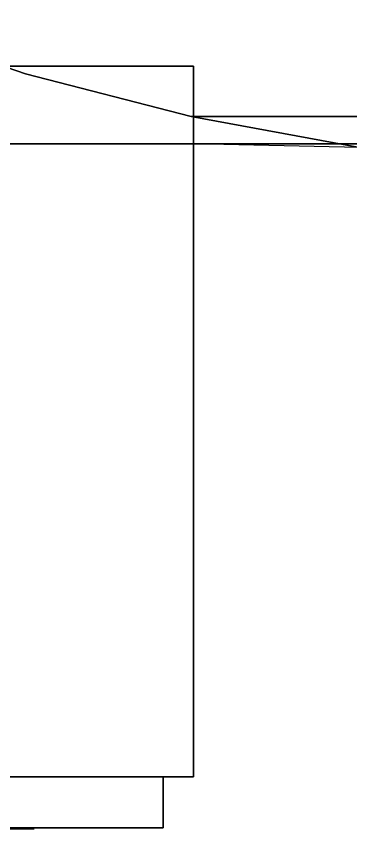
# Model space of a CAD drawing. Extents: x -1 to 1486, y -632 to 1.
# Drawn here: x 1237.5 to 1270.5, y -631.4 to -551.4 of the extents above; entities that cross this region are included whole.
import ezdxf

# ---------------------------------------------------------------- set-up
doc = ezdxf.new("R2010")
doc.units = 0
for name, color, linetype in [('PQ_200_2D', 1, 'Continuous'), ('PQ_200_3D', 1, 'Continuous'), ('PQ_204_2D', 7, 'Continuous'), ('PQ_204_3D', 7, 'Continuous')]:
    doc.layers.add(name, color=color, linetype=linetype)

msp = doc.modelspace()

# ---------------------------------------------------------------- linework, layer by layer
at = {"layer": 'PQ_200_2D'}
msp.add_lwpolyline([(1388.068, -564), (1339.854, -564), (1321.486, -566.747), (1316.804, -571.429), (1316.804, -576.346), (1363.629, -576.346), (1363.629, -626.346), (1279.629, -626.346), (1279.629, -576.346), (1292.455, -576.346), (1292.455, -571.429), (1287.773, -566.747), (1279.694, -565.257), (1271.325, -564.351), (1255, -564), (1255, -626.346), (1252, -626.346), (1252, -631.346), (1178, -631.346)], dxfattribs=at)
at = {"layer": 'PQ_204_2D'}
for p, q in [((1221.191, -556.346), (1255, -556.346)), ((1255, -564), (1255, -556.346)), ((1178, -626.346), (1252, -626.346))]:
    msp.add_line(p, q, dxfattribs=at)
at = {"layer": 'PQ_204_3D'}
for points in [[(1296.496, -564, 342.651), (1221.191, -564, 342.651), (1221.191, 0, 342.651), (1296.496, 0, 342.651)], [(1224, -564, 339.841), (1301.425, -564, 339.841), (1301.425, 0, 339.841), (1224, 0, 339.841)], [(1195.315, -631.446, 532.573), (1239.305, -631.446, 532.573), (1239.305, -631.446, 523.952), (1195.315, -631.446, 523.952)]]:
    msp.add_3dface(points, dxfattribs=at)
for points, invisible_edges in [([(1255.813, -545.185, 122.077), (1263.571, -551.719, 135.515), (1233.515, -551.719, 165.571), (1220.077, -545.185, 157.813)], 7), ([(1220.077, -545.185, 255.446), (1233.515, -551.719, 247.687), (1263.571, -551.719, 277.744), (1255.813, -545.185, 291.181)], 7), ([(1304.629, -545.185, 108.997), (1304.629, -551.719, 124.513), (1263.571, -551.719, 135.515), (1255.813, -545.185, 122.077)], 6), ([(1255.813, -545.185, 291.181), (1263.571, -551.719, 277.744), (1304.629, -551.719, 288.745), (1304.629, -545.185, 304.262)], 3), ([(1233.515, -551.719, 165.571), (1247.328, -557.109, 173.546), (1238.463, -557.109, 206.629), (1222.513, -551.719, 206.629)], 11), ([(1222.513, -551.719, 206.629), (1238.463, -557.109, 206.629), (1247.328, -557.109, 239.712), (1233.515, -551.719, 247.687)], 14), ([(1263.571, -551.719, 135.515), (1271.546, -557.109, 149.328), (1247.328, -557.109, 173.546), (1233.515, -551.719, 165.571)], 15), ([(1233.515, -551.719, 247.687), (1247.328, -557.109, 239.712), (1271.546, -557.109, 263.931), (1263.571, -551.719, 277.744)], 15), ([(1304.629, -551.719, 124.513), (1304.629, -557.109, 140.463), (1271.546, -557.109, 149.328), (1263.571, -551.719, 135.515)], 14), ([(1263.571, -551.719, 277.744), (1271.546, -557.109, 263.931), (1304.629, -557.109, 272.795), (1304.629, -551.719, 288.745)], 11), ([(1247.328, -557.109, 173.546), (1261.443, -561.327, 181.696), (1254.762, -561.327, 206.629), (1238.463, -557.109, 206.629)], 9), ([(1238.463, -557.109, 206.629), (1254.762, -561.327, 206.629), (1261.443, -561.327, 231.563), (1247.328, -557.109, 239.712)], 12), ([(1271.546, -557.109, 149.328), (1279.696, -561.327, 163.443), (1261.443, -561.327, 181.696), (1247.328, -557.109, 173.546)], 13), ([(1247.328, -557.109, 239.712), (1261.443, -561.327, 231.563), (1279.696, -561.327, 249.815), (1271.546, -557.109, 263.931)], 13), ([(1261.443, -561.327, 181.696), (1275.787, -564.351, 189.977), (1271.325, -564.351, 206.629), (1254.762, -561.327, 206.629)], 3), ([(1254.762, -561.327, 206.629), (1271.325, -564.351, 206.629), (1275.787, -564.351, 223.281), (1261.443, -561.327, 231.563)], 6), ([(1279.696, -561.327, 163.443), (1287.977, -564.351, 177.787), (1275.787, -564.351, 189.977), (1261.443, -561.327, 181.696)], 7), ([(1261.443, -561.327, 231.563), (1275.787, -564.351, 223.281), (1287.977, -564.351, 235.472), (1279.696, -561.327, 249.815)], 7), ([(1221.191, -564, 342.651), (1224, -564, 339.841), (1385.258, -564, 339.841), (1388.068, -564, 342.651)], 5)]:
    msp.add_3dface(points, dxfattribs=dict(at, invisible_edges=invisible_edges))

# ---------------------------------------------------------------- meshes
at = {"layer": 'PQ_200_3D'}
mesh = msp.add_polyface(dxfattribs=at)
corners = [(1175, -626.346, 450), (1255, -626.346, 450), (1255, -556.346, 450), (1175, -556.346, 450), (1175, -626.346, 585), (1255, -626.346, 585), (1255, -556.346, 585), (1175, -556.346, 585)]
mesh.append_faces([[corners[k] for k in face] for face in [(0, 3, 2, 1), (4, 5, 6, 7), (0, 1, 5, 4), (3, 7, 6, 2), (0, 4, 7, 3), (1, 2, 6, 5)]])
mesh = msp.add_polyface(dxfattribs=at)
corners = [(1178, -626.346, 515), (1252, -626.346, 515), (1252, -626.346, 540), (1178, -626.346, 540), (1178, -631.346, 515), (1252, -631.346, 515), (1252, -631.346, 540), (1178, -631.346, 540)]
mesh.append_faces([[corners[k] for k in face] for face in [(0, 3, 2, 1), (4, 5, 6, 7), (0, 1, 5, 4), (3, 7, 6, 2), (0, 4, 7, 3), (1, 2, 6, 5)]])

doc.saveas('drawing.dxf')
